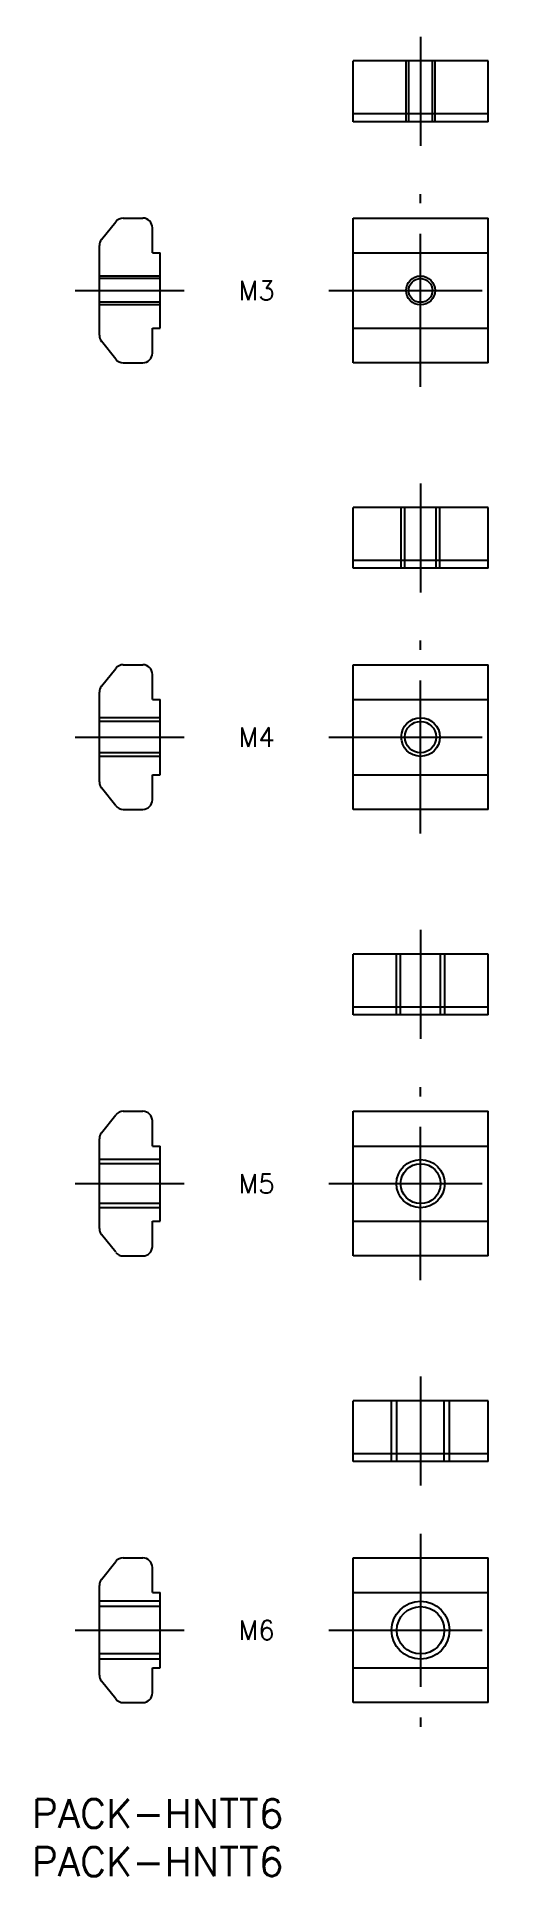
# Model space of a CAD drawing. Extents: x 1 to 50, y -8 to 183.
import ezdxf
from ezdxf.enums import TextEntityAlignment as Align

# ---------------------------------------------------------------- set-up
doc = ezdxf.new("R2010")
doc.units = 0
doc.header["$LTSCALE"] = 0.5
doc.linetypes.add('CENTER', pattern=[50.8, 31.75, -6.35, 6.35, -6.35])
doc.linetypes.add('DASHED', pattern=[19.05, 12.7, -6.35])
for name, color, linetype in [('MSM_CENTER', 1, 'CENTER'), ('MSM_CONTINUOUS', 7, 'CONTINUOUS'), ('MSM_DASHED', 4, 'DASHED'), ('MSM_NARROW', 5, 'CONTINUOUS'), ('MSM_PART_NUMBER', 7, 'CONTINUOUS')]:
    doc.layers.add(name, color=color, linetype=linetype)
doc.styles.get("Standard").update_dxf_attribs({"font": 'txt.shx', "height": 1, "bigfont": 'bigfont.shx'})

# ---------------------------------------------------------------- blocks, each defined once
blk = doc.blocks.new('*U54')
at = {"layer": 'MSM_PART_NUMBER'}
blk.add_text('PACK-HNTT6', height=3, dxfattribs=at).set_placement((0, -3))
blk = doc.blocks.new('*U55')
at = {"layer": 'MSM_PART_NUMBER'}
blk.add_text('PACK-HNTT6', height=3, dxfattribs=at).set_placement((0, -8))

msp = doc.modelspace()

# ---------------------------------------------------------------- linework, layer by layer
at = {"layer": 'MSM_CENTER'}
for p, q in [((40.3, 182.7), (40.3, 171.4)), ((40.3, 146.4), (40.3, 166.4)), ((4.5, 156.4), (15.8, 156.4)), ((30.8, 156.4), (49.8, 156.4)), ((40.3, 136.4), (40.3, 125.1)), ((40.3, 100.1), (40.3, 120.1)), ((4.5, 110.1), (15.8, 110.1)), ((30.8, 110.1), (49.8, 110.1)), ((40.3, 90.1), (40.3, 78.8)), ((40.3, 53.8), (40.3, 73.8)), ((4.5, 63.8), (15.8, 63.8)), ((30.8, 63.8), (49.8, 63.8)), ((40.3, 43.8), (40.3, 32.5)), ((40.3, 27.5), (40.3, 7.5)), ((4.5, 17.5), (15.8, 17.5)), ((30.8, 17.5), (49.8, 17.5))]:
    msp.add_line(p, q, dxfattribs=at)
at = {"layer": 'MSM_CONTINUOUS'}
for p, q in [((33.3, 173.9), (33.3, 180.2)), ((47.3, 180.2), (33.3, 180.2)), ((47.3, 173.9), (47.3, 180.2)), ((47.3, 174.7), (33.3, 174.7)), ((47.3, 173.9), (33.3, 173.9)), ((7.22, 161.67), (8.7, 163.52)), ((9.48, 163.9), (11.5, 163.9)), ((12.5, 160.3), (12.5, 162.9)), ((33.3, 148.9), (33.3, 163.9)), ((33.3, 163.9), (47.3, 163.9)), ((47.3, 148.9), (47.3, 163.9)), ((7, 151.75), (7, 161.05)), ((12.5, 160.3), (13.3, 160.3)), ((13.3, 152.5), (13.3, 160.3)), ((33.3, 160.3), (47.3, 160.3)), ((8.7, 149.28), (7.22, 151.13)), ((12.5, 149.9), (12.5, 152.5)), ((12.5, 152.5), (13.3, 152.5)), ((33.3, 152.5), (47.3, 152.5)), ((9.48, 148.9), (11.5, 148.9)), ((47.3, 148.9), (33.3, 148.9)), ((33.3, 127.6), (33.3, 133.9)), ((47.3, 133.9), (33.3, 133.9)), ((47.3, 127.6), (47.3, 133.9)), ((47.3, 128.4), (33.3, 128.4)), ((47.3, 127.6), (33.3, 127.6)), ((7.22, 115.37), (8.7, 117.22)), ((9.48, 117.6), (11.5, 117.6)), ((12.5, 114), (12.5, 116.6)), ((33.3, 102.6), (33.3, 117.6)), ((33.3, 117.6), (47.3, 117.6)), ((47.3, 102.6), (47.3, 117.6)), ((7, 105.45), (7, 114.75)), ((12.5, 114), (13.3, 114)), ((13.3, 106.2), (13.3, 114)), ((33.3, 114), (47.3, 114)), ((12.5, 103.6), (12.5, 106.2)), ((12.5, 106.2), (13.3, 106.2)), ((33.3, 106.2), (47.3, 106.2)), ((8.7, 102.98), (7.22, 104.83)), ((9.48, 102.6), (11.5, 102.6)), ((47.3, 102.6), (33.3, 102.6)), ((33.3, 81.3), (33.3, 87.6)), ((47.3, 87.6), (33.3, 87.6)), ((47.3, 81.3), (47.3, 87.6)), ((47.3, 82.1), (33.3, 82.1)), ((47.3, 81.3), (33.3, 81.3)), ((7.22, 69.07), (8.7, 70.92)), ((9.48, 71.3), (11.5, 71.3)), ((33.3, 56.3), (33.3, 71.3)), ((33.3, 71.3), (47.3, 71.3)), ((47.3, 56.3), (47.3, 71.3)), ((12.5, 67.7), (12.5, 70.3)), ((7, 59.15), (7, 68.45)), ((12.5, 67.7), (13.3, 67.7)), ((13.3, 59.9), (13.3, 67.7)), ((33.3, 67.7), (47.3, 67.7)), ((12.5, 57.3), (12.5, 59.9)), ((12.5, 59.9), (13.3, 59.9)), ((33.3, 59.9), (47.3, 59.9)), ((8.7, 56.68), (7.22, 58.53)), ((9.48, 56.3), (11.5, 56.3)), ((47.3, 56.3), (33.3, 56.3)), ((47.3, 41.3), (33.3, 41.3)), ((33.3, 35), (33.3, 41.3)), ((47.3, 35), (47.3, 41.3)), ((47.3, 35.8), (33.3, 35.8)), ((47.3, 35), (33.3, 35)), ((9.48, 25), (11.5, 25)), ((33.3, 25), (47.3, 25)), ((33.3, 10), (33.3, 25)), ((47.3, 10), (47.3, 25)), ((7.22, 22.77), (8.7, 24.62)), ((12.5, 21.4), (12.5, 24)), ((7, 12.85), (7, 22.15)), ((12.5, 21.4), (13.3, 21.4)), ((13.3, 13.6), (13.3, 21.4)), ((33.3, 21.4), (47.3, 21.4)), ((12.5, 11), (12.5, 13.6)), ((12.5, 13.6), (13.3, 13.6)), ((33.3, 13.6), (47.3, 13.6)), ((8.7, 10.38), (7.22, 12.23)), ((9.48, 10), (11.5, 10)), ((47.3, 10), (33.3, 10))]:
    msp.add_line(p, q, dxfattribs=at)
for centre, radius in [((40.3, 156.4), 1.23), ((40.3, 110.1), 1.62), ((40.3, 63.8), 2.07), ((40.3, 17.5), 2.46)]:
    msp.add_circle(centre, radius, dxfattribs=at)
for centre, start, end in [((9.48, 162.9), 90, 141.3402), ((11.5, 162.9), 360, 90), ((8, 161.05), 141.3402, 180), ((8, 151.75), 180, 218.6598), ((9.48, 149.9), 218.6598, 270), ((11.5, 149.9), 270, 360), ((9.48, 116.6), 90, 141.3402), ((11.5, 116.6), 360, 90), ((8, 114.75), 141.3402, 180), ((8, 105.45), 180, 218.6598), ((11.5, 103.6), 270, 360), ((9.48, 103.6), 218.6598, 270), ((9.48, 70.3), 90, 141.3402), ((11.5, 70.3), 360, 90), ((8, 68.45), 141.3402, 180), ((8, 59.15), 180, 218.6598), ((11.5, 57.3), 270, 360), ((9.48, 57.3), 218.6598, 270), ((9.48, 24), 90, 141.3402), ((11.5, 24), 360, 90), ((8, 22.15), 141.3402, 180), ((8, 12.85), 180, 218.6598), ((9.48, 11), 218.6598, 270), ((11.5, 11), 270, 360)]:
    msp.add_arc(centre, 1, start, end, dxfattribs=at)
at = {"layer": 'MSM_DASHED'}
for p, q in [((38.8, 173.9), (38.8, 180.2)), ((39.07, 173.9), (39.07, 180.2)), ((41.53, 173.9), (41.53, 180.2)), ((41.8, 173.9), (41.8, 180.2)), ((13.3, 157.9), (7, 157.9)), ((13.3, 157.63), (7, 157.63)), ((13.3, 155.17), (7, 155.17)), ((13.3, 154.9), (7, 154.9)), ((38.3, 127.6), (38.3, 133.9)), ((38.68, 127.6), (38.68, 133.9)), ((41.92, 127.6), (41.92, 133.9)), ((42.3, 127.6), (42.3, 133.9)), ((13.3, 112.1), (7, 112.1)), ((13.3, 111.72), (7, 111.72)), ((13.3, 108.48), (7, 108.48)), ((13.3, 108.1), (7, 108.1)), ((37.8, 81.3), (37.8, 87.6)), ((38.23, 81.3), (38.23, 87.6)), ((42.37, 81.3), (42.37, 87.6)), ((42.8, 81.3), (42.8, 87.6)), ((13.3, 66.3), (7, 66.3)), ((13.3, 65.87), (7, 65.87)), ((13.3, 61.73), (7, 61.73)), ((13.3, 61.3), (7, 61.3)), ((37.3, 35), (37.3, 41.3)), ((37.84, 35), (37.84, 41.3)), ((42.76, 35), (42.76, 41.3)), ((43.3, 35), (43.3, 41.3)), ((13.3, 20.5), (7, 20.5)), ((13.3, 19.96), (7, 19.96)), ((13.3, 15.04), (7, 15.04)), ((13.3, 14.5), (7, 14.5))]:
    msp.add_line(p, q, dxfattribs=at)
at = {"layer": 'MSM_NARROW'}
for centre, radius in [((40.3, 156.4), 1.5), ((40.3, 110.1), 2), ((40.3, 63.8), 2.5), ((40.3, 17.5), 3)]:
    msp.add_circle(centre, radius, dxfattribs=at)

# ---------------------------------------------------------------- block references
at = {"layer": 'MSM_CONTINUOUS'}
for name in ['*U54', '*U55']:
    msp.add_blockref(name, (0, 0), dxfattribs=at)

# ---------------------------------------------------------------- texts
at = {"layer": 'MSM_PART_NUMBER'}
for s, p in [('M3', (23.3, 156.4)), ('M4', (23.3, 110.1)), ('M5', (23.3, 63.8)), ('M6', (23.3, 17.5))]:
    msp.add_text(s, height=2, dxfattribs=at).set_placement(p, align=Align.MIDDLE)

doc.saveas('drawing.dxf')
